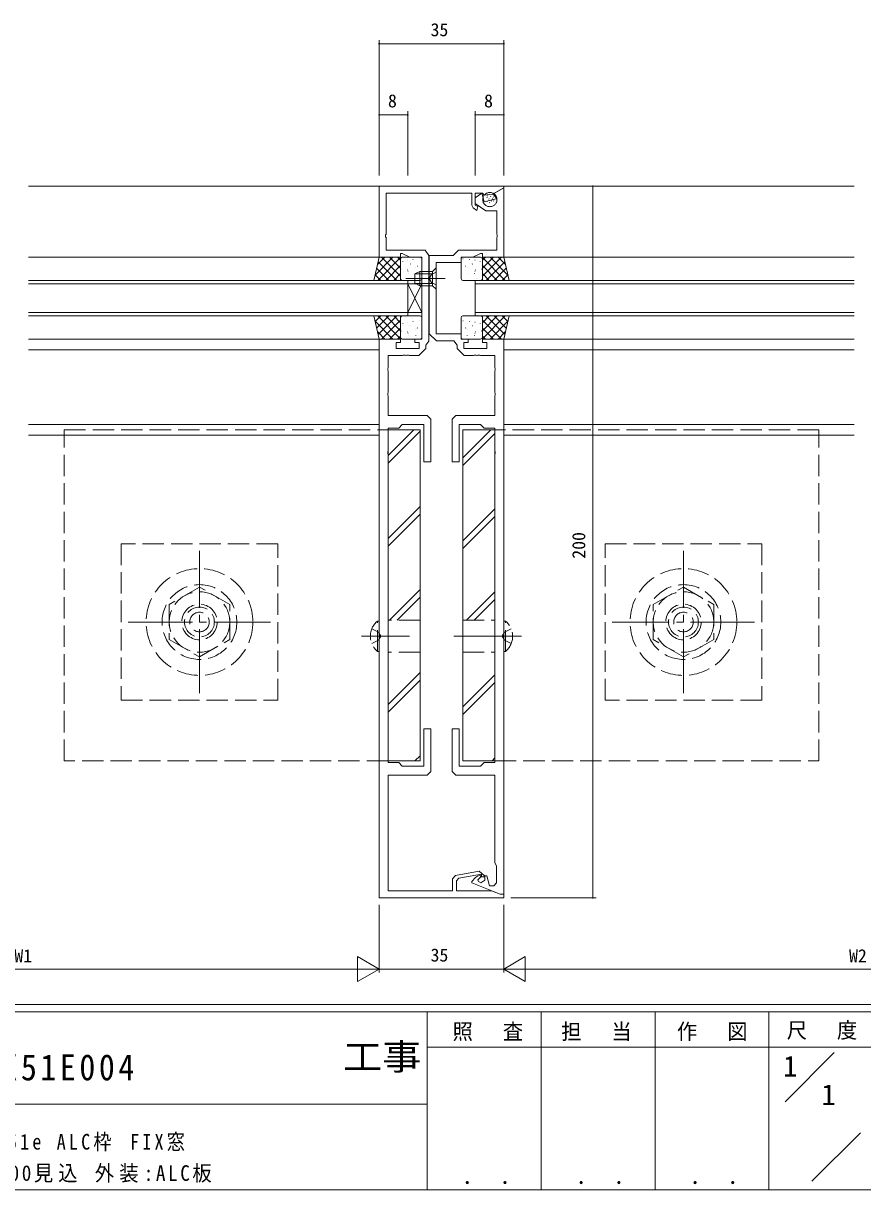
# Model space of a CAD drawing. Units: millimetres, scale not verified. Extents: x -594 to 539, y -420 to 386.
# Drawn here: x 32.5 to 268.4, y -420 to -92.3 of the extents above; entities that cross this region are included whole.
import ezdxf
from ezdxf.enums import TextEntityAlignment as Align

# ---------------------------------------------------------------- set-up
doc = ezdxf.new("R2010")
doc.units = ezdxf.units.MM
doc.header["$LTSCALE"] = 2
for name, pattern in [('CHAIN2', [12, 9, -1, 1, -1]), ('DASHED3', [4, 3, -1]), ('DOUBLE_CHAIN2', [12.8, 9, -1, 0.6, -0.6, 0.6, -1])]:
    doc.linetypes.add(name, pattern=pattern)
for name, color, linetype, lineweight in [('0-1_USER1', 7, 'Continuous', 9), ('0-3_YKK_11', 7, 'Continuous', 9), ('0-4_YKK_12', 2, 'Continuous', 9), ('0-6_YKK_13', 4, 'Continuous', 9), ('0-7_YKK_D', 6, 'Continuous', 9)]:
    doc.layers.add(name, color=color, linetype=linetype, lineweight=lineweight)
doc.layers.add('0-2_YKK_ZWAK', color=7, linetype='Continuous')
doc.styles.add('ＭＳ ゴシック', font='')
doc.styles.get('ＭＳ ゴシック').set_extended_font_data('MS Gothic')

msp = doc.modelspace()

# ---------------------------------------------------------------- linework, layer by layer
at = {"layer": '0-1_USER1'}
for p, q in [((510, -368), (-590, -368)), ((456, -370), (-590, -370)), ((146, -370), (146, -420)), ((178, -370), (178, -420)), ((210, -370), (210, -420)), ((242, -370), (242, -420)), ((243.406, -379.999), (146, -379.999)), ((243.406, -379.999), (272, -379.999)), ((246.529, -395.337), (260.376, -381.49)), ((-38, -395.999), (146, -395.999)), ((254.103, -417.636), (267.709, -404.03)), ((-590, -420), (456, -420))]:
    msp.add_line(p, q, dxfattribs=at)
at = {"layer": '0-3_YKK_11'}
for points in [[(159.983, -143.666), (159.5, -143.328), (159.5, -140), (161.51, -140), (162, -140.584), (164.4, -140.29), (167.5, -138.5), (167.5, -138), (132.5, -138), (132.5, -158), (138.5, -158), (138.5, -157), (139, -157), (141.145, -158), (144.5, -158), (144.5, -181), (142.5, -181), (142.5, -182), (143.7, -182), (143.7, -183.6), (137.3, -183.6), (137.3, -182), (138.5, -182), (138.5, -181), (132.5, -181)], [(135, -202.5), (135, -196.958), (134.88, -196.775), (134.88, -196.225), (135, -196.042), (135, -189.958), (134.88, -189.775), (134.88, -189.225), (135, -189.042), (135, -185.6), (139.042, -185.6), (139.225, -185.48), (139.775, -185.48), (139.958, -185.6), (140.042, -185.6), (140.225, -185.48), (140.775, -185.48), (140.958, -185.6), (143.63, -185.6), (145.63, -183.6), (145.63, -182.743), (146.43, -181.6), (146.43, -164.458), (146.31, -164.275), (146.31, -163.725), (146.43, -163.542), (146.43, -157.5), (145.38, -156), (134.43, -156), (134.43, -152.458), (134.31, -152.275), (134.31, -151.725), (134.43, -151.542), (134.43, -140), (158.5, -140), (158.5, -143.328), (158.926, -144.147), (159.977, -144.882), (160.217, -143.714), (159.983, -143.666)], [(167.5, -337), (167.5, -181), (161.5, -181), (161.5, -182), (162.7, -182), (162.7, -183.6), (156.3, -183.6), (156.3, -182), (157.5, -182), (157.5, -181), (155.5, -181), (155.5, -179.5), (148.5, -179.5), (148.5, -159.5), (155.5, -159.5), (155.5, -158), (158.856, -158), (161, -157), (161.5, -157), (161.5, -158), (167.5, -158), (167.5, -138.731), (167.3, -138.615), (164.551, -140.203), (164.551, -140.434), (164.832, -140.597), (165.298, -141.204), (165.39, -141.547), (162.01, -142.453), (161.353, -140.002), (159.5, -141.3), (159.5, -142.899), (162.5, -145), (165.57, -145), (165.57, -151.542), (165.69, -151.725), (165.69, -152.275), (165.57, -152.458), (165.57, -156), (154.8, -156)], [(154.8, -156), (153.3, -157.5), (146.57, -157.5), (146.57, -163.542), (146.69, -163.725), (146.69, -164.275), (146.57, -164.458), (146.57, -179.5), (148.57, -181.5), (153.5, -181.5), (154.37, -182.742), (154.37, -183.6), (156.37, -185.6), (159.042, -185.6), (159.225, -185.48), (159.775, -185.48), (159.958, -185.6), (160.042, -185.6), (160.225, -185.48), (160.775, -185.48), (160.958, -185.6), (165, -185.6), (165, -189.042), (165.12, -189.225), (165.12, -189.775), (165, -189.958), (165, -196.042), (165.12, -196.225), (165.12, -196.775), (165, -196.958), (165, -202.5), (154, -202.5), (153, -203.5), (153, -215.5), (155, -215.5), (155, -205), (161, -205), (162, -206), (165, -206), (165, -212.542)], [(132.5, -181), (132.5, -338), (167.5, -338), (167.5, -337), (166.5, -337), (164.025, -336), (154.2, -336), (154.2, -333.23), (154.861, -332.443), (161.2, -331.325), (161.2, -332.1), (162, -332.1), (162, -331.7), (160.592, -330.518), (153.926, -331.693), (153.1, -332.678), (153.1, -336), (135, -336), (135, -303.5), (146, -303.5), (147, -302.5), (147, -290.5), (145, -290.5), (145, -301), (139, -301), (138, -300), (135, -300), (135, -213.458), (134.88, -213.275), (134.88, -212.725), (135, -212.542), (135, -206), (138, -206), (139, -205), (145, -205), (145, -215.5), (147, -215.5), (147, -203.5), (146, -202.5), (135, -202.5)], [(165, -212.542), (165.12, -212.725), (165.12, -213.275), (165, -213.458), (165, -300), (162, -300), (161, -301), (155, -301), (155, -290.5), (153, -290.5), (153, -302.5), (154, -303.5), (165, -303.5), (165, -328.134), (165.5, -329), (165.5, -333.8), (164.7, -334.6), (163.45, -334.6), (162.7, -331.8), (162.2, -331.8), (162.2, -332.998), (161.1, -333.74), (160.364, -333.442), (160.257, -332.916), (161.076, -332.097), (160.845, -331.601), (160.141, -331.93), (159.572, -332.328), (158.5, -333.4), (158.5, -333.768), (166.5, -337), (167.5, -337)]]:
    msp.add_lwpolyline(points, dxfattribs=at)
at = {"layer": '0-4_YKK_12'}
for p, q in [((132.8, -138), (34, -138)), ((167.2, -138), (266, -138)), ((132.5, -158), (34, -158)), ((167.5, -158), (266, -158)), ((140.5, -164.5), (34, -164.5)), ((140.5, -165.5), (34, -165.5)), ((140.5, -164.5), (140.5, -174.5)), ((159.5, -174.5), (159.5, -164.5)), ((159.5, -164.5), (266, -164.5)), ((159.5, -165.5), (266, -165.5)), ((140.5, -173.5), (34, -173.5)), ((159.5, -173.5), (266, -173.5)), ((140.5, -174.5), (34, -174.5)), ((159.5, -174.5), (266, -174.5)), ((132.5, -181), (34, -181)), ((167.5, -181), (266, -181)), ((132.5, -184), (34, -184)), ((167.5, -184), (266, -184)), ((132.5, -205), (34, -205)), ((167.5, -205), (266, -205)), ((132.5, -208), (34, -208)), ((167.5, -208), (266, -208))]:
    msp.add_line(p, q, dxfattribs=at)
at = {"layer": '0-6_YKK_13', "linetype": 'DOUBLE_CHAIN2'}
for p, q in [((162.973, -140.857), (163.051, -140.673)), ((163.798, -141.032), (163.877, -140.848)), ((162.715, -141.347), (162.793, -141.163)), ((162.912, -142.355), (162.99, -142.171)), ((163.311, -141.65), (163.39, -141.466)), ((163.515, -142.111), (163.594, -141.927)), ((163.515, -142.761), (163.593, -142.577)), ((164.047, -142.212), (164.126, -142.028)), ((164.239, -141.644), (164.317, -141.46)), ((164.521, -141.214), (164.599, -141.03)), ((164.588, -142.292), (164.666, -142.108))]:
    msp.add_line(p, q, dxfattribs=at)
at = {"layer": '0-6_YKK_13'}
for p, q in [((131, -164.5), (132.5, -158)), ((131.344, -163.009), (136.353, -158)), ((132.018, -160.09), (134.108, -158)), ((132.098, -164.5), (138.5, -158.098)), ((132.204, -159.283), (137.421, -164.5)), ((132.5, -158), (138.5, -158)), ((133.166, -158), (138.5, -163.334)), ((134.343, -164.5), (138.5, -160.343)), ((135.411, -158), (138.5, -161.089)), ((137.656, -158), (138.5, -158.844)), ((138.5, -158), (138.5, -164.5)), ((138.5, -158.5), (138.5, -164)), ((144, -158), (139, -158)), ((139.121, -159.235), (139.145, -159.278)), ((140.578, -158.808), (140.585, -158.815)), ((141.312, -159.878), (141.336, -159.921)), ((141.992, -158.636), (142.08, -158.683)), ((143.202, -160.469), (143.226, -160.513)), ((143.936, -158.444), (143.96, -158.488)), ((144.5, -164), (144.5, -158.5)), ((155.5, -164), (155.5, -158.5)), ((156, -158), (161, -158)), ((156.064, -158.444), (156.04, -158.488)), ((156.798, -160.469), (156.774, -160.513)), ((158.008, -158.636), (157.92, -158.683)), ((158.688, -159.878), (158.664, -159.921)), ((159.423, -158.808), (159.415, -158.815)), ((160.879, -159.235), (160.855, -159.278)), ((161.5, -158), (161.5, -164.5)), ((166.834, -158), (161.5, -163.334)), ((164.589, -158), (161.5, -161.089)), ((162.344, -158), (161.5, -158.844)), ((167.5, -158), (161.5, -158)), ((167.902, -164.5), (161.5, -158.098)), ((161.5, -158.5), (161.5, -164)), ((165.657, -164.5), (161.5, -160.343)), ((167.796, -159.283), (162.579, -164.5)), ((168.656, -163.009), (163.647, -158)), ((167.982, -160.09), (165.892, -158)), ((169, -164.5), (167.5, -158)), ((131.362, -162.931), (132.931, -164.5)), ((131.783, -161.107), (135.176, -164.5)), ((136.588, -164.5), (138.5, -162.588)), ((138.595, -160.627), (138.602, -160.634)), ((138.688, -161.311), (138.712, -161.355)), ((140.467, -161.526), (140.556, -161.572)), ((140.578, -161.902), (140.602, -161.946)), ((140.762, -162.569), (140.77, -162.575)), ((142.5, -162.7), (143.9, -162)), ((142.5, -165.3), (142.5, -162.7)), ((147.5, -162.654), (142.591, -162.654)), ((142.77, -162.545), (142.794, -162.589)), ((142.782, -160.783), (142.79, -160.789)), ((147.5, -162), (143.9, -162)), ((143.9, -166), (143.9, -162)), ((148.5, -161), (147.5, -162)), ((147.5, -162), (147.5, -166)), ((148.5, -167), (148.5, -161)), ((157.23, -162.545), (157.206, -162.589)), ((157.218, -160.783), (157.21, -160.789)), ((159.238, -162.569), (159.23, -162.575)), ((159.422, -161.902), (159.398, -161.946)), ((159.533, -161.526), (159.445, -161.572)), ((161.312, -161.311), (161.288, -161.355)), ((161.405, -160.627), (161.398, -160.634)), ((163.412, -164.5), (161.5, -162.588)), ((168.217, -161.107), (164.825, -164.5)), ((168.638, -162.931), (167.07, -164.5)), ((138.5, -164.5), (131, -164.5)), ((139, -164.5), (144, -164.5)), ((140.146, -163.979), (140.17, -164.023)), ((144.5, -165.5), (140.5, -165.5)), ((144.5, -165.5), (140.5, -173.5)), ((140.5, -165.5), (140.5, -173.5)), ((142.5, -165.3), (143.9, -166)), ((147.5, -165.346), (142.591, -165.346)), ((147.5, -166), (143.9, -166)), ((144.5, -173.5), (144.5, -165.5)), ((148.5, -167), (147.5, -166)), ((161, -164.5), (156, -164.5)), ((159.854, -163.979), (159.83, -164.023)), ((161.5, -164.5), (169, -164.5)), ((138.5, -174.5), (131, -174.5)), ((131, -174.5), (132.5, -181)), ((131.344, -175.991), (136.353, -181)), ((131.362, -176.068), (132.931, -174.5)), ((131.783, -177.893), (135.176, -174.5)), ((132.098, -174.5), (138.5, -180.902)), ((132.204, -179.717), (137.421, -174.5)), ((133.166, -181), (138.5, -175.666)), ((134.343, -174.5), (138.5, -178.657)), ((136.588, -174.5), (138.5, -176.412)), ((138.5, -181), (138.5, -174.5)), ((138.5, -175), (138.5, -180.5)), ((144, -174.5), (139, -174.5)), ((139.121, -176.635), (139.145, -176.678)), ((139.855, -174.61), (139.879, -174.654)), ((140.578, -176.208), (140.585, -176.214)), ((141.745, -175.201), (141.769, -175.245)), ((141.992, -176.036), (142.08, -176.083)), ((143.936, -175.844), (143.96, -175.888)), ((144.5, -180.5), (144.5, -175)), ((155.5, -180.5), (155.5, -175)), ((156, -174.5), (161, -174.5)), ((156.064, -175.844), (156.04, -175.888)), ((158.008, -176.036), (157.92, -176.083)), ((158.255, -175.201), (158.231, -175.245)), ((159.423, -176.208), (159.415, -176.214)), ((160.145, -174.61), (160.121, -174.654)), ((160.879, -176.635), (160.855, -176.678)), ((161.5, -174.5), (169, -174.5)), ((165.657, -174.5), (161.5, -178.657)), ((163.412, -174.5), (161.5, -176.412)), ((167.902, -174.5), (161.5, -180.902)), ((161.5, -181), (161.5, -174.5)), ((161.5, -175), (161.5, -180.5)), ((166.834, -181), (161.5, -175.666)), ((167.796, -179.717), (162.579, -174.5)), ((168.656, -175.991), (163.647, -181)), ((168.217, -177.893), (164.825, -174.5)), ((168.638, -176.068), (167.07, -174.5)), ((169, -174.5), (167.5, -181)), ((132.018, -178.91), (134.108, -181)), ((135.411, -181), (138.5, -177.911)), ((137.656, -181), (138.5, -180.156)), ((138.595, -178.027), (138.602, -178.034)), ((138.688, -178.711), (138.712, -178.755)), ((140.467, -178.926), (140.556, -178.972)), ((140.578, -179.302), (140.602, -179.346)), ((140.762, -179.969), (140.77, -179.975)), ((141.312, -177.278), (141.336, -177.322)), ((142.77, -179.945), (142.794, -179.989)), ((142.782, -178.183), (142.79, -178.189)), ((143.202, -177.869), (143.226, -177.913)), ((156.798, -177.869), (156.774, -177.913)), ((157.23, -179.945), (157.206, -179.989)), ((157.218, -178.183), (157.21, -178.189)), ((158.688, -177.278), (158.664, -177.322)), ((159.238, -179.969), (159.23, -179.975)), ((159.422, -179.302), (159.398, -179.346)), ((159.533, -178.926), (159.445, -178.972)), ((161.312, -178.711), (161.288, -178.755)), ((161.405, -178.027), (161.398, -178.034)), ((164.589, -181), (161.5, -177.911)), ((162.344, -181), (161.5, -180.156)), ((167.982, -178.91), (165.892, -181)), ((132.5, -181), (138.5, -181)), ((139, -181), (144, -181)), ((161, -181), (156, -181)), ((167.5, -181), (161.5, -181)), ((144, -206.5), (135, -206.5)), ((135, -213.715), (142.215, -206.5)), ((135, -206.5), (135, -299.5)), ((135, -215.838), (144, -206.838)), ((144, -299.5), (144, -206.5)), ((156, -214.37), (163.87, -206.5)), ((156, -206.5), (165, -206.5)), ((156, -299.5), (156, -206.5)), ((156, -216.493), (165, -207.493)), ((165, -206.5), (165, -299.5)), ((135, -237.05), (144, -228.05)), ((156, -237.704), (165, -228.704)), ((135, -239.173), (144, -230.173)), ((156, -239.827), (165, -230.827)), ((135.384, -260), (144, -251.384)), ((157.039, -260), (165, -252.039)), ((137.507, -260), (144, -253.507)), ((159.162, -260), (165, -254.162)), ((135, -283.719), (144, -274.719)), ((135, -285.842), (144, -276.842)), ((156, -284.373), (165, -275.373)), ((156, -286.496), (165, -277.496)), ((142.553, -299.5), (144, -298.053)), ((135, -299.5), (144, -299.5)), ((165, -299.5), (156, -299.5)), ((164.208, -299.5), (165, -298.708))]:
    msp.add_line(p, q, dxfattribs=at)
at = {"layer": '0-6_YKK_13', "linetype": 'DASHED3'}
for p, q in [((147.157, -162.855), (146.548, -164)), ((148.5, -162.2), (147.157, -162.855)), ((147.157, -165.145), (146.548, -164)), ((148.5, -165.8), (147.157, -165.145)), ((44, -206.5), (135, -206.5)), ((44, -299.5), (44, -206.5)), ((256, -206.5), (165, -206.5)), ((256, -299.5), (256, -206.5)), ((104.001, -238.499), (60.001, -238.499)), ((60.001, -238.499), (60.001, -282.499)), ((104.001, -282.499), (104.001, -238.499)), ((195.999, -282.499), (195.999, -238.499)), ((195.999, -238.499), (239.999, -238.499)), ((239.999, -238.499), (239.999, -282.499)), ((82.001, -250.684), (73.501, -255.592)), ((90.501, -255.592), (82.001, -250.684)), ((209.499, -255.592), (217.999, -250.684)), ((217.999, -250.684), (226.499, -255.592)), ((73.501, -255.592), (73.501, -265.407)), ((90.501, -265.407), (90.501, -255.592)), ((209.499, -265.407), (209.499, -255.592)), ((226.499, -255.592), (226.499, -265.407)), ((131.991, -260.25), (132.5, -260.25)), ((131.991, -268.75), (131.991, -260.25)), ((132.5, -268.75), (132.5, -260.25)), ((144, -260), (135, -260)), ((156, -260), (165, -260)), ((167.5, -268.75), (167.5, -260.25)), ((168.009, -260.25), (167.5, -260.25)), ((168.009, -268.75), (168.009, -260.25)), ((130.404, -262.425), (132.311, -263.355)), ((132.311, -263.355), (132.92, -264.5)), ((132.311, -265.645), (132.92, -264.5)), ((167.689, -263.355), (167.08, -264.5)), ((167.689, -265.645), (167.08, -264.5)), ((169.596, -262.425), (167.689, -263.355)), ((217.999, -270.314), (209.499, -265.407)), ((226.499, -265.407), (217.999, -270.314)), ((130.404, -266.575), (132.311, -265.645)), ((169.596, -266.575), (167.689, -265.645)), ((131.991, -268.75), (132.5, -268.75)), ((144, -269), (135, -269)), ((156, -269), (165, -269)), ((168.009, -268.75), (167.5, -268.75)), ((60.001, -282.499), (104.001, -282.499)), ((239.999, -282.499), (195.999, -282.499)), ((135, -299.5), (44, -299.5)), ((165, -299.5), (256, -299.5))]:
    msp.add_line(p, q, dxfattribs=at)
at = {"layer": '0-6_YKK_13', "linetype": 'CHAIN2'}
for p, q in [((151, -164), (140, -164)), ((82.001, -280.499), (82.001, -240.499)), ((217.999, -280.499), (217.999, -240.499)), ((62.001, -260.499), (102.001, -260.499)), ((237.999, -260.499), (197.999, -260.499)), ((127.5, -264.5), (141, -264.5)), ((167.5, -264.5), (153.5, -264.5)), ((172.5, -264.5), (159, -264.5))]:
    msp.add_line(p, q, dxfattribs=at)
at = {"layer": '0-6_YKK_13'}
msp.add_lwpolyline([(140.5, -173.5), (144.5, -173.5), (140.5, -165.5)], dxfattribs=at)
at = {"layer": '0-6_YKK_13', "linetype": 'DASHED3'}
msp.add_lwpolyline([(73.501, -265.407), (82.001, -270.314), (90.501, -265.407)], dxfattribs=at)
at = {"layer": '0-6_YKK_13', "linetype": 'DOUBLE_CHAIN2'}
msp.add_circle((163.599, -141.8), 2, dxfattribs=at)
at = {"layer": '0-6_YKK_13', "linetype": 'DASHED3'}
for centre, radius in [((82.001, -260.499), 15), ((217.999, -260.499), 15), ((82.001, -260.499), 10.5), ((82.001, -260.499), 8.5), ((217.999, -260.499), 10.5), ((217.999, -260.499), 8.5), ((82.001, -260.499), 5), ((82.001, -260.499), 5), ((217.999, -260.499), 5), ((217.999, -260.499), 5), ((82.001, -260.499), 4.19), ((82.001, -260.499), 2.75), ((217.999, -260.499), 4.19), ((217.999, -260.499), 2.75)]:
    msp.add_circle(centre, radius, dxfattribs=at)
at = {"layer": '0-6_YKK_13'}
for centre, start, end in [((139, -158.5), 90, 180), ((144, -158.5), 0, 90), ((156, -158.5), 90, 180), ((161, -158.5), 0, 90), ((139, -164), 180, 270), ((144, -164), 270, 0), ((156, -164), 180, 270), ((161, -164), 270, 0), ((139, -175), 90, 180), ((144, -175), 0, 90), ((156, -175), 90, 180), ((161, -175), 0, 90), ((139, -180.5), 180, 270), ((144, -180.5), 270, 0), ((156, -180.5), 180, 270), ((161, -180.5), 270, 0)]:
    msp.add_arc(centre, 0.5, start, end, dxfattribs=at)
at = {"layer": '0-6_YKK_13', "linetype": 'DASHED3'}
for centre, start, end in [((135.531, -264.5), 129.79411, 230.20587), ((164.469, -264.5), 309.79411, 50.20587)]:
    msp.add_arc(centre, 5.531, start, end, dxfattribs=at)
at = {"layer": '0-7_YKK_D'}
for p, q in [((132.5, -135), (132.5, -97)), ((132.5, -98), (167.5, -98)), ((167.5, -135), (167.5, -97)), ((132.5, -135), (132.5, -117)), ((140.5, -135), (140.5, -117)), ((159.5, -135), (159.5, -117)), ((167.5, -135), (167.5, -117)), ((132.5, -118), (140.5, -118)), ((167.5, -118), (159.5, -118)), ((192.5, -138), (192.5, -338)), ((132.5, -340), (132.5, -359)), ((132.5, -340), (132.5, -359)), ((167.5, -340), (167.5, -359)), ((167.5, -340), (167.5, -359)), ((169.5, -338), (193.5, -338)), ((126.438, -354.5), (126.438, -361.5)), ((132.5, -358), (126.438, -354.5)), ((167.5, -358), (173.562, -354.5)), ((173.562, -361.5), (173.562, -354.5)), ((-60.5, -358), (125.5, -358)), ((132.5, -358), (120.376, -358)), ((132.5, -358), (126.438, -361.5)), ((167.5, -358), (132.5, -358)), ((167.5, -358), (179.624, -358)), ((167.5, -358), (173.562, -361.5)), ((174.5, -358), (360.5, -358))]:
    msp.add_line(p, q, dxfattribs=at)
for centre, start, end in [((132.5, -98), 0, 180), ((132.5, -98), 180, 0), ((167.5, -98), 0, 180), ((167.5, -98), 180, 0), ((132.5, -118), 0, 180), ((140.5, -118), 0, 180), ((159.5, -118), 0, 180), ((167.5, -118), 0, 180), ((132.5, -118), 180, 0), ((140.5, -118), 180, 0), ((159.5, -118), 180, 0), ((167.5, -118), 180, 0), ((192.5, -138), 90, 270), ((192.5, -138), 270, 90), ((192.5, -338), 90, 270), ((192.5, -338), 270, 90)]:
    msp.add_arc(centre, 0.106, start, end, dxfattribs=at)

# ---------------------------------------------------------------- texts
at = {"layer": '0-1_USER1', "color": 3, "style": 'ＭＳ ゴシック', "width": 1.1}
msp.add_text('工事', height=7.331, dxfattribs=at).set_placement((122.331, -388.509), align=Align.BOTTOM_LEFT)
at = {"layer": '0-1_USER1', "char_height": 4.399, "attachment_point": 7, "style": 'ＭＳ ゴシック'}
for s, insert in [('\\T1.24;\\W0.95;照\\~\\~査', (153.127, -378.257)), ('\\T1.24;\\W0.95;担\\~\\~当', (183.649, -378.257)), ('\\T1.24;\\W0.95;作\\~\\~図', (216.171, -378.231)), ('\\T1.24;\\W0.95;尺\\~\\~度', (247.018, -377.91)), ('\\T1.24;\\W0.95;\\~．\\~．', (152.364, -418.494)), ('\\T1.24;\\W0.95;\\~．\\~．', (184.364, -418.494)), ('\\T1.24;\\W0.95;\\~．\\~．', (216.364, -418.494))]:
    msp.add_mtext(s, dxfattribs=dict(at, insert=insert))
at = {"layer": '0-2_YKK_ZWAK', "style": 'ＭＳ ゴシック'}
for p in [(246, -389.999), (256.762, -397.999)]:
    msp.add_text('1', height=5.865, dxfattribs=at).set_placement(p, align=Align.BOTTOM_LEFT)
at = {"layer": '0-2_YKK_ZWAK', "color": 3, "insert": (20.865, -389.391), "char_height": 7.331, "attachment_point": 7, "style": 'ＭＳ ゴシック'}
msp.add_mtext('\\T1.22;\\W0.9;EX51E004', dxfattribs=at)
at = {"layer": '0-2_YKK_ZWAK', "char_height": 4.399, "attachment_point": 7, "style": 'ＭＳ ゴシック'}
for s, insert in [('\\T1.35;\\W0.85;EXIMA.51e\\~ALC枠\\~FIX窓', (7.539, -409.213)), ('\\T1.27;\\W0.9;23mm溝幅\\~200見込\\~外装:ALC板', (-5.604, -418.035))]:
    msp.add_mtext(s, dxfattribs=dict(at, insert=insert))
at = {"layer": '0-7_YKK_D', "color": 4, "style": 'ＭＳ ゴシック'}
for s, p in [('35', (146.93, -97)), ('8', (134.965, -117)), ('8', (161.965, -117)), ('W1', (29.966, -357.2)), ('35', (146.93, -357)), ('W2', (264.528, -357.2))]:
    msp.add_text(s, height=3.666, dxfattribs=at).set_placement(p, align=Align.BOTTOM_LEFT)
msp.add_text('200', height=3.666, rotation=90, dxfattribs=at).set_placement((191.5, -242.703), align=Align.BOTTOM_LEFT)

doc.saveas('drawing.dxf')
